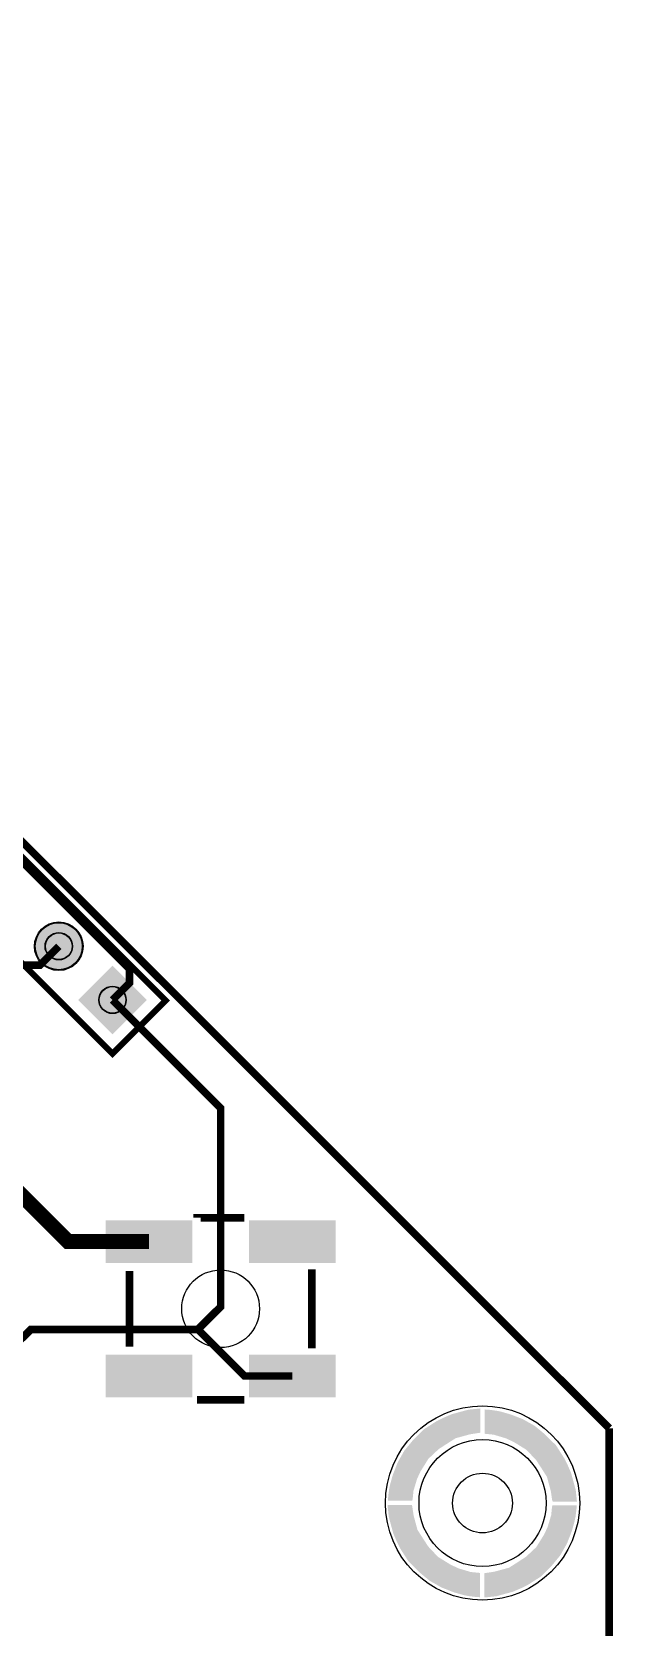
# Model space of a CAD drawing. Header units: millimetres. Extents: x 0 to 140, y -1 to 90.
# Drawn here: x 120.7 to 140.1, y 33.3 to 86.7 of the extents above; entities that cross this region are included whole.
import ezdxf

# ---------------------------------------------------------------- set-up
doc = ezdxf.new("R2010")
doc.units = ezdxf.units.MM
for name, color, linetype, true_color in [('BoardOutLine', 7, 'Continuous', 0xff00ff), ('BottomLayer', 7, 'Continuous', 0x0000ff), ('BottomSolderMaskLayer', 7, 'Continuous', 0xaa00ff), ('Document', 7, 'Continuous', 0xffffff), ('Multi-Layer', 7, 'Continuous', 0xc0c0c0), ('TopLayer', 7, 'Continuous', 0xff0000), ('TopPasteMaskLayer', 7, 'Continuous', 0x808080), ('TopSilkLayer', 7, 'Continuous', 0xffcc00), ('TopSolderMaskLayer', 7, 'Continuous', 0x800080)]:
    doc.layers.add(name, color=color, linetype=linetype, true_color=true_color)

msp = doc.modelspace()

# ---------------------------------------------------------------- hatches: boundary and pattern name
at = {"layer": 'BottomSolderMaskLayer'}
for points in [[(120.772, 56.134, 1), (122.398, 56.134, 1)], [(123.381, 53.188), (122.232, 54.338), (123.381, 55.487), (124.531, 54.338)]]:
    msp.add_hatch(color=256, dxfattribs=at).paths.add_polyline_path(points)
at = {"layer": 'Multi-Layer'}
for points in [[(120.798, 56.134, 1), (122.372, 56.134, 1)], [(123.381, 53.224), (122.267, 54.338), (123.381, 55.452), (124.495, 54.338)]]:
    msp.add_hatch(color=256, dxfattribs=at).paths.add_polyline_path(points)
at = {"layer": 'TopLayer'}
for points in [[(126, 46.95), (126, 45.55), (123.2, 45.55), (123.2, 46.95)], [(130.8, 46.95), (130.8, 45.55), (128, 45.55), (128, 46.95)], [(126, 42.45), (126, 41.05), (123.2, 41.05), (123.2, 42.45)], [(130.8, 42.45), (130.8, 41.05), (128, 41.05), (128, 42.45)], [(132.621, 37.608), (132.631, 37.758), (132.661, 37.988), (132.691, 38.138), (132.781, 38.458), (132.941, 38.868), (133.161, 39.258), (133.441, 39.598), (133.801, 39.958), (134.221, 40.228), (134.441, 40.338), (134.721, 40.458), (135.271, 40.608), (135.661, 40.648), (135.661, 39.848), (135.331, 39.798), (134.851, 39.668), (134.631, 39.528), (134.291, 39.308), (133.951, 38.988), (133.691, 38.568), (133.571, 38.308), (133.451, 37.908), (133.421, 37.608)], [(135.853, 40.614), (136.003, 40.604), (136.233, 40.574), (136.383, 40.544), (136.703, 40.454), (137.113, 40.294), (137.503, 40.074), (137.843, 39.794), (138.203, 39.434), (138.473, 39.014), (138.583, 38.794), (138.703, 38.514), (138.853, 37.964), (138.893, 37.574), (138.093, 37.574), (138.043, 37.904), (137.913, 38.384), (137.773, 38.604), (137.553, 38.944), (137.233, 39.284), (136.813, 39.544), (136.553, 39.664), (136.153, 39.784), (135.853, 39.814)], [(135.647, 34.361), (135.497, 34.371), (135.267, 34.401), (135.117, 34.431), (134.797, 34.521), (134.387, 34.681), (133.997, 34.901), (133.657, 35.181), (133.297, 35.541), (133.027, 35.961), (132.917, 36.181), (132.797, 36.461), (132.647, 37.011), (132.607, 37.401), (133.407, 37.401), (133.457, 37.071), (133.587, 36.591), (133.727, 36.371), (133.947, 36.031), (134.267, 35.691), (134.687, 35.431), (134.947, 35.311), (135.347, 35.191), (135.647, 35.161)], [(138.887, 37.392), (138.877, 37.242), (138.847, 37.012), (138.817, 36.862), (138.727, 36.542), (138.567, 36.132), (138.347, 35.742), (138.067, 35.402), (137.707, 35.042), (137.287, 34.772), (137.067, 34.662), (136.787, 34.542), (136.237, 34.392), (135.847, 34.352), (135.847, 35.152), (136.177, 35.202), (136.657, 35.332), (136.877, 35.472), (137.217, 35.692), (137.557, 36.012), (137.817, 36.432), (137.937, 36.692), (138.057, 37.092), (138.087, 37.392)]]:
    msp.add_hatch(color=256, dxfattribs=at).paths.add_polyline_path(points)
at = {"layer": 'TopPasteMaskLayer'}
for points in [[(126, 46.95), (126, 45.55), (123.2, 45.55), (123.2, 46.95)], [(130.8, 46.95), (130.8, 45.55), (128, 45.55), (128, 46.95)], [(126, 42.45), (126, 41.05), (123.2, 41.05), (123.2, 42.45)], [(130.8, 42.45), (130.8, 41.05), (128, 41.05), (128, 42.45)], [(132.621, 37.608), (132.631, 37.758), (132.661, 37.988), (132.691, 38.138), (132.781, 38.458), (132.941, 38.868), (133.161, 39.258), (133.441, 39.598), (133.801, 39.958), (134.221, 40.228), (134.441, 40.338), (134.721, 40.458), (135.271, 40.608), (135.661, 40.648), (135.661, 39.848), (135.331, 39.798), (134.851, 39.668), (134.631, 39.528), (134.291, 39.308), (133.951, 38.988), (133.691, 38.568), (133.571, 38.308), (133.451, 37.908), (133.421, 37.608)], [(135.853, 40.614), (136.003, 40.604), (136.233, 40.574), (136.383, 40.544), (136.703, 40.454), (137.113, 40.294), (137.503, 40.074), (137.843, 39.794), (138.203, 39.434), (138.473, 39.014), (138.583, 38.794), (138.703, 38.514), (138.853, 37.964), (138.893, 37.574), (138.093, 37.574), (138.043, 37.904), (137.913, 38.384), (137.773, 38.604), (137.553, 38.944), (137.233, 39.284), (136.813, 39.544), (136.553, 39.664), (136.153, 39.784), (135.853, 39.814)], [(135.647, 34.361), (135.497, 34.371), (135.267, 34.401), (135.117, 34.431), (134.797, 34.521), (134.387, 34.681), (133.997, 34.901), (133.657, 35.181), (133.297, 35.541), (133.027, 35.961), (132.917, 36.181), (132.797, 36.461), (132.647, 37.011), (132.607, 37.401), (133.407, 37.401), (133.457, 37.071), (133.587, 36.591), (133.727, 36.371), (133.947, 36.031), (134.267, 35.691), (134.687, 35.431), (134.947, 35.311), (135.347, 35.191), (135.647, 35.161)], [(138.887, 37.392), (138.877, 37.242), (138.847, 37.012), (138.817, 36.862), (138.727, 36.542), (138.567, 36.132), (138.347, 35.742), (138.067, 35.402), (137.707, 35.042), (137.287, 34.772), (137.067, 34.662), (136.787, 34.542), (136.237, 34.392), (135.847, 34.352), (135.847, 35.152), (136.177, 35.202), (136.657, 35.332), (136.877, 35.472), (137.217, 35.692), (137.557, 36.012), (137.817, 36.432), (137.937, 36.692), (138.057, 37.092), (138.087, 37.392)]]:
    msp.add_hatch(color=256, dxfattribs=at).paths.add_polyline_path(points)
at = {"layer": 'TopSolderMaskLayer'}
for points in [[(120.772, 56.134, 1), (122.398, 56.134, 1)], [(123.381, 53.188), (122.232, 54.338), (123.381, 55.487), (124.531, 54.338)], [(126.051, 46.963), (126.051, 45.537), (123.149, 45.537), (123.149, 46.963)], [(130.851, 46.963), (130.851, 45.537), (127.949, 45.537), (127.949, 46.963)], [(126.051, 42.463), (126.051, 41.037), (123.149, 41.037), (123.149, 42.463)], [(130.851, 42.463), (130.851, 41.037), (127.949, 41.037), (127.949, 42.463)], [(132.596, 37.574), (132.606, 37.727), (132.636, 37.96), (132.667, 38.113), (132.758, 38.438), (132.921, 38.855), (133.145, 39.251), (133.429, 39.597), (133.795, 39.963), (134.222, 40.237), (134.446, 40.349), (134.73, 40.471), (135.289, 40.623), (135.686, 40.664), (135.686, 39.851), (135.35, 39.8), (134.863, 39.668), (134.639, 39.526), (134.293, 39.302), (133.948, 38.977), (133.683, 38.55), (133.561, 38.286), (133.439, 37.879), (133.409, 37.574)], [(135.828, 40.63), (135.981, 40.62), (136.214, 40.589), (136.367, 40.559), (136.692, 40.467), (137.109, 40.305), (137.505, 40.081), (137.851, 39.796), (138.217, 39.43), (138.491, 39.003), (138.603, 38.78), (138.725, 38.495), (138.878, 37.936), (138.918, 37.54), (138.105, 37.54), (138.054, 37.875), (137.922, 38.363), (137.78, 38.587), (137.556, 38.932), (137.231, 39.278), (136.804, 39.542), (136.54, 39.664), (136.133, 39.786), (135.828, 39.817)], [(135.672, 34.345), (135.519, 34.355), (135.286, 34.385), (135.133, 34.416), (134.808, 34.507), (134.391, 34.67), (133.995, 34.894), (133.649, 35.178), (133.283, 35.544), (133.009, 35.971), (132.897, 36.195), (132.775, 36.479), (132.623, 37.038), (132.582, 37.435), (133.395, 37.435), (133.446, 37.099), (133.578, 36.611), (133.72, 36.388), (133.944, 36.042), (134.269, 35.697), (134.696, 35.432), (134.96, 35.31), (135.367, 35.188), (135.672, 35.158)], [(138.912, 37.426), (138.901, 37.273), (138.871, 37.04), (138.84, 36.887), (138.749, 36.562), (138.586, 36.145), (138.363, 35.749), (138.078, 35.403), (137.712, 35.037), (137.285, 34.763), (137.062, 34.651), (136.777, 34.529), (136.218, 34.377), (135.822, 34.336), (135.822, 35.149), (136.157, 35.2), (136.645, 35.332), (136.869, 35.474), (137.214, 35.698), (137.56, 36.023), (137.824, 36.45), (137.946, 36.714), (138.068, 37.121), (138.098, 37.426)]]:
    msp.add_hatch(color=256, dxfattribs=at).paths.add_polyline_path(points)

# ---------------------------------------------------------------- linework, layer by layer
at = {"layer": 'BoardOutLine', "const_width": 0.254}
for points in [[(140, 40), (140, 40), (120, 60)], [(135, 0), (135, 0), (140, 5), (140, 40)]]:
    msp.add_lwpolyline(points, dxfattribs=at)
at = {"layer": 'BottomLayer', "const_width": 0.254}
msp.add_lwpolyline([(38.1, 77.173), (38.862, 77.935), (38.862, 81.153), (39.497, 81.788), (57.531, 81.788), (62.357, 86.614), (107.569, 86.614), (108.839, 85.344), (108.839, 77.089), (112.903, 73.025), (112.903, 62.611), (120.015, 55.499), (120.95, 55.499), (121.585, 56.134)], dxfattribs=at)
at = {"layer": 'BottomSolderMaskLayer'}
for centre, radius in [((121.585, 56.134), 0.813), ((121.585, 56.134), 0.459), ((123.381, 54.338), 0.459)]:
    msp.add_circle(centre, radius, dxfattribs=at)
at = {"layer": 'Document'}
msp.add_circle((135.76, 37.497), 1, dxfattribs=at)
at = {"layer": 'Multi-Layer'}
for centre, radius in [((121.585, 56.134), 0.787), ((121.585, 56.134), 0.445), ((123.381, 54.338), 0.445), ((135.76, 37.497), 2.125)]:
    msp.add_circle(centre, radius, dxfattribs=at)
at = {"layer": 'TopLayer'}
for points, const_width in [([(90.749, 77.904), (94.435, 77.904), (95.758, 76.581), (95.758, 73.533), (99.22, 70.071), (100.236, 70.071), (102.56, 67.747), (102.56, 65.588), (121.897, 46.251), (124.6, 46.251)], 0.508), ([(110.363, 71.755), (111.887, 71.755), (112.141, 71.501), (112.141, 63.373), (116.459, 59.055), (120.269, 59.055), (123.952, 55.372), (123.952, 54.91), (123.381, 54.338)], 0.254), ([(123.381, 54.338), (127, 50.719), (127, 44.069), (126.238, 43.307)], 0.254), ([(117.399, 41.75), (119.093, 41.75), (120.65, 43.307), (126.238, 43.307), (127.795, 41.75), (129.401, 41.75)], 0.254)]:
    msp.add_lwpolyline(points, dxfattribs=dict(at, const_width=const_width))
at = {"layer": 'TopSilkLayer', "const_width": 0.203}
msp.add_lwpolyline([(119.789, 56.134), (117.993, 57.93), (119.771, 59.708), (125.159, 54.32), (123.381, 52.542), (119.789, 56.134)], close=True, dxfattribs=at)
at = {"layer": 'TopSilkLayer', "const_width": 0.254}
for points in [[(127.791, 47.048), (126.209, 47.048), (126.209, 47.045)], [(123.952, 42.73), (123.952, 45.27)], [(130.048, 42.681), (130.048, 45.319)], [(127.791, 40.952), (126.209, 40.952)]]:
    msp.add_lwpolyline(points, dxfattribs=at)
at = {"layer": 'TopSilkLayer'}
for centre, radius in [((127, 44), 1.3), ((135.76, 37.497), 3.25)]:
    msp.add_circle(centre, radius, dxfattribs=at)
at = {"layer": 'TopSolderMaskLayer'}
for centre, radius in [((121.585, 56.134), 0.813), ((121.585, 56.134), 0.459), ((123.381, 54.338), 0.459)]:
    msp.add_circle(centre, radius, dxfattribs=at)

doc.saveas('drawing.dxf')
